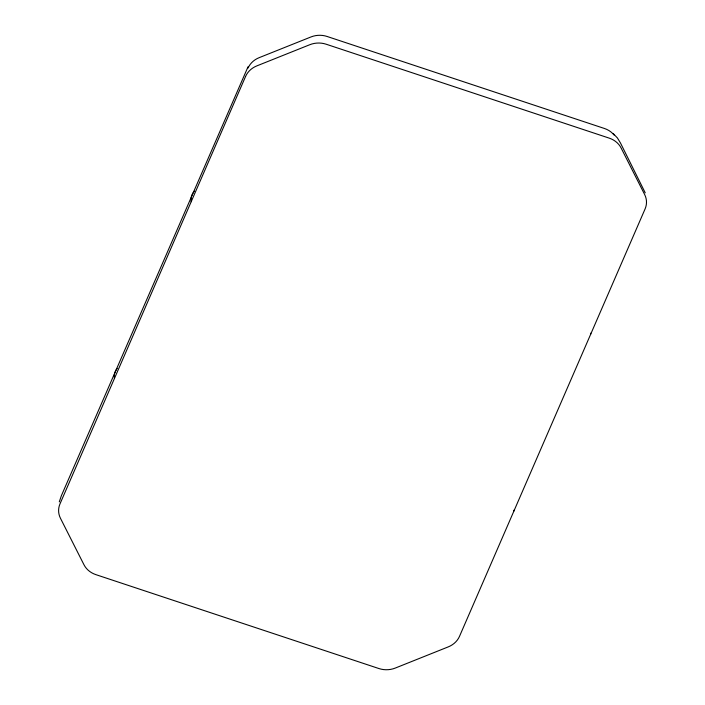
<?xml version="1.0" encoding="UTF-8"?>
<svg xmlns="http://www.w3.org/2000/svg" width="705" height="705" viewBox="0 0 705 705"><rect width="100%" height="100%" fill="white"/><g stroke="black" fill="none" stroke-linecap="round" stroke-linejoin="round"><path stroke-width="1.06" d="M513.936 510.156L513.91 511.054M590.675 334.249L590.711 333.165M114.325 375.58L114.421 378.523M191.09 198.775L191.187 201.709M59.282 501.898L61.344 495.782L248.081 66.693M613.227 133.58L617.395 137.924L620.444 142.939L645.242 192.835M191.073 198.766A62.472 27.142 23.5 0 1 194.377 191.222M248.089 68.024A20.974 18.497 -1.9 0 1 259.149 57.669L311.02 36.933A20.974 18.497 -1.9 0 1 327.058 36.457L604.458 128.486A20.974 18.497 -1.9 0 1 614.081 135.043M114.298 375.58A62.472 27.142 23.5 0 1 117.224 368.459M245.587 76.431L60.022 503.802A21.406 18.876 -1.9 0 0 60.445 518.245L83.983 564.775A21.406 18.876 -1.9 0 0 95.862 574.637L378.929 668.551A21.406 18.876 -1.9 0 0 395.302 668.058L448.23 646.899A21.406 18.876 -1.9 0 0 459.51 636.342L645.075 208.971A21.406 18.876 -1.9 0 0 644.652 194.527L621.114 147.997A21.406 18.876 -1.9 0 0 609.235 138.136L326.168 44.221A21.406 18.876 -1.9 0 0 309.795 44.715L256.867 65.873A21.406 18.876 -1.9 0 0 245.587 76.431"/></g></svg>
